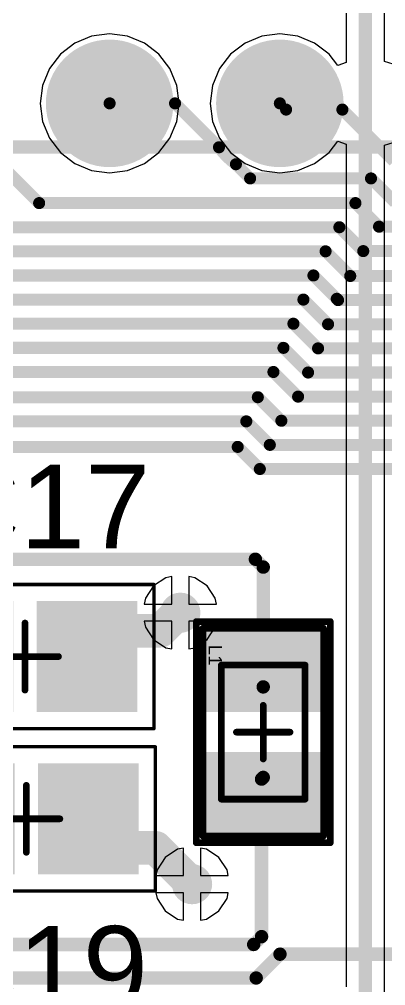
# Model space of a CAD drawing. Header units: inches. Extents: x 0 to 7.57, y 0 to 3.51.
# Drawn here: x 1.887 to 2.102, y 1.87 to 2.437 of the extents above; entities that cross this region are included whole.
import ezdxf

# ---------------------------------------------------------------- set-up
doc = ezdxf.new("R2010")
doc.units = ezdxf.units.IN
doc.header["$MEASUREMENT"] = 0
for name, color, linetype in [('Bottom Courtyard', 56, 'Continuous'), ('Bottom Solder', 6, 'Continuous'), ('L1', 1, 'Continuous'), ('L2', 5, 'Continuous'), ('Multi-Layer', 9, 'Continuous'), ('Pad Holes', 156, 'Continuous'), ('Top Courtyard', 56, 'Continuous'), ('Top Overlay', 2, 'Continuous'), ('Top Paste', 8, 'Continuous'), ('Top Solder', 216, 'Continuous'), ('Via Holes', 16, 'Continuous')]:
    doc.layers.add(name, color=color, linetype=linetype)
doc.styles.add('Arial', font='', dxfattribs={"height": 0.2})
doc.styles.get('Arial').set_extended_font_data('Arial')

# ---------------------------------------------------------------- blocks, each defined once
blk = doc.blocks.new('CAP_SM0805_YAGEOCC2_N_3')
at = {"layer": 'L1'}
for points in [[(-0.06208665, -0.0285433), (-0.06208665, 0.0285433), (-0.01090555, 0.0285433), (-0.01090555, -0.0285433)], [(0.01090545, -0.0285433), (0.01090545, 0.0285433), (0.06208655, 0.0285433), (0.06208655, -0.0285433)]]:
    blk.add_hatch(color=1, dxfattribs=at).paths.add_polyline_path(points)
at = {"layer": 'Top Paste'}
for points in [[(-0.06208665, -0.0285433), (-0.06208665, 0.0285433), (-0.01090555, 0.0285433), (-0.01090555, -0.0285433)], [(0.01090545, -0.0285433), (0.01090545, 0.0285433), (0.06208655, 0.0285433), (0.06208655, -0.0285433)]]:
    blk.add_hatch(color=8, dxfattribs=at).paths.add_polyline_path(points)
at = {"layer": 'Top Solder'}
for points in [[(-0.06608665, -0.0325433), (-0.06608665, 0.0325433), (-0.00690555, 0.0325433), (-0.00690555, -0.0325433)], [(0.00690545, -0.0325433), (0.00690545, 0.0325433), (0.06608655, 0.0325433), (0.06608655, -0.0325433)]]:
    blk.add_hatch(color=216, dxfattribs=at).paths.add_polyline_path(points)
at = {"layer": 'Top Courtyard'}
for points in [[(-0.0757874, 0.0423228, 0.0019685, 0.0019685, 0), (0.0757874, 0.0423228, 0.0019685, 0.0019685, 0)], [(-0.0757874, -0.0423228, 0.0019685, 0.0019685, 0), (-0.0757874, 0.0423228, 0.0019685, 0.0019685, 0)], [(0.0757874, -0.0423228, 0.0019685, 0.0019685, 0), (0.0757874, 0.0423228, 0.0019685, 0.0019685, 0)], [(0, -0.019685, 0.003937, 0.003937, 0), (0, 0.019685, 0.003937, 0.003937, 0)], [(-0.0196851, 0, 0.003937, 0.003937, 0), (0.019685, 0, 0.003937, 0.003937, 0)], [(-0.0757874, -0.0423228, 0.0019685, 0.0019685, 0), (0.0757874, -0.0423228, 0.0019685, 0.0019685, 0)]]:
    blk.add_lwpolyline(points, format="xyseb", dxfattribs=at)
for points in [[(-0.0762795, 0.0423228, 0.0009842, 0.0009842, 1), (-0.0752953, 0.0423228, 0.0009842, 0.0009842, 1)], [(-0.0762795, 0.0423228, 0.0009842, 0.0009842, 1), (-0.0752953, 0.0423228, 0.0009842, 0.0009842, 1)], [(0.0752953, 0.0423228, 0.0009842, 0.0009842, 1), (0.0762795, 0.0423228, 0.0009842, 0.0009842, 1)], [(0.0752953, 0.0423228, 0.0009842, 0.0009842, 1), (0.0762795, 0.0423228, 0.0009842, 0.0009842, 1)], [(-0.0009842, 0.019685, 0.0019685, 0.0019685, 1), (0.0009842, 0.019685, 0.0019685, 0.0019685, 1)], [(-0.0206693, 0, 0.0019685, 0.0019685, 1), (-0.0187009, 0, 0.0019685, 0.0019685, 1)], [(0.0187008, 0, 0.0019685, 0.0019685, 1), (0.0206692, 0, 0.0019685, 0.0019685, 1)], [(-0.0009842, -0.019685, 0.0019685, 0.0019685, 1), (0.0009842, -0.019685, 0.0019685, 0.0019685, 1)], [(-0.0762795, -0.0423228, 0.0009842, 0.0009842, 1), (-0.0752953, -0.0423228, 0.0009842, 0.0009842, 1)], [(-0.0762795, -0.0423228, 0.0009842, 0.0009842, 1), (-0.0752953, -0.0423228, 0.0009842, 0.0009842, 1)], [(0.0752953, -0.0423228, 0.0009842, 0.0009842, 1), (0.0762795, -0.0423228, 0.0009842, 0.0009842, 1)], [(0.0752953, -0.0423228, 0.0009842, 0.0009842, 1), (0.0762795, -0.0423228, 0.0009842, 0.0009842, 1)]]:
    blk.add_lwpolyline(points, format="xyseb", close=True, dxfattribs=at)
at = {"layer": 'Top Overlay'}
for points in [[(-0.0757874, -0.0423228, 0.0019685, 0.0019685, 0), (-0.0757874, 0.0423228, 0.0019685, 0.0019685, 0)], [(-0.0757874, 0.0423228, 0.0019685, 0.0019685, 0), (0.0757874, 0.0423228, 0.0019685, 0.0019685, 0)], [(0.0757874, -0.0423228, 0.0019685, 0.0019685, 0), (0.0757874, 0.0423228, 0.0019685, 0.0019685, 0)], [(-0.0757874, -0.0423228, 0.0019685, 0.0019685, 0), (0.0757874, -0.0423228, 0.0019685, 0.0019685, 0)]]:
    blk.add_lwpolyline(points, format="xyseb", dxfattribs=at)
for points in [[(-0.0762795, 0.0423228, 0.0009842, 0.0009842, 1), (-0.0752953, 0.0423228, 0.0009842, 0.0009842, 1)], [(-0.0762795, 0.0423228, 0.0009842, 0.0009842, 1), (-0.0752953, 0.0423228, 0.0009842, 0.0009842, 1)], [(0.0752953, 0.0423228, 0.0009842, 0.0009842, 1), (0.0762795, 0.0423228, 0.0009842, 0.0009842, 1)], [(0.0752953, 0.0423228, 0.0009842, 0.0009842, 1), (0.0762795, 0.0423228, 0.0009842, 0.0009842, 1)], [(-0.0762795, -0.0423228, 0.0009842, 0.0009842, 1), (-0.0752953, -0.0423228, 0.0009842, 0.0009842, 1)], [(-0.0762795, -0.0423228, 0.0009842, 0.0009842, 1), (-0.0752953, -0.0423228, 0.0009842, 0.0009842, 1)], [(0.0752953, -0.0423228, 0.0009842, 0.0009842, 1), (0.0762795, -0.0423228, 0.0009842, 0.0009842, 1)], [(0.0752953, -0.0423228, 0.0009842, 0.0009842, 1), (0.0762795, -0.0423228, 0.0009842, 0.0009842, 1)]]:
    blk.add_lwpolyline(points, format="xyseb", close=True, dxfattribs=at)
at = {"layer": 'Top Courtyard', "style": 'Arial'}
blk.add_text('C19', height=0.007874, dxfattribs=at).set_placement((-0.0545276, 0.0242126))
blk = doc.blocks.new('FMC_160LCD_V2_B_46')
at = {"layer": 'Bottom Solder'}
h = blk.add_hatch(color=6, dxfattribs=at)
edge = h.paths.add_edge_path()
edge.add_arc((-0.1499999, -0.734252), 0.0374645, 0, 360)
h = blk.add_hatch(color=6, dxfattribs=at)
edge = h.paths.add_edge_path()
edge.add_arc((-0.0499999, -0.734252), 0.0374645, 0, 360)
at = {"layer": 'L1'}
h = blk.add_hatch(color=1, dxfattribs=at)
edge = h.paths.add_edge_path()
edge.add_arc((-0.1499999, -0.734252), 0.0334645, 0, 360)
h = blk.add_hatch(color=1, dxfattribs=at)
edge = h.paths.add_edge_path()
edge.add_arc((-0.0499999, -0.734252), 0.0334645, 0, 360)
at = {"layer": 'L2'}
h = blk.add_hatch(color=5, dxfattribs=at)
edge = h.paths.add_edge_path()
edge.add_arc((-0.1499999, -0.734252), 0.0334645, 0, 360)
h = blk.add_hatch(color=5, dxfattribs=at)
edge = h.paths.add_edge_path()
edge.add_arc((-0.0499999, -0.734252), 0.0334645, 0, 360)
at = {"layer": 'Multi-Layer'}
h = blk.add_hatch(color=9, dxfattribs=at)
edge = h.paths.add_edge_path()
edge.add_arc((-0.1499999, -0.734252), 0.0334645, 0, 360)
h = blk.add_hatch(color=9, dxfattribs=at)
edge = h.paths.add_edge_path()
edge.add_arc((-0.0499999, -0.734252), 0.0334645, 0, 360)
at = {"layer": 'Pad Holes'}
h = blk.add_hatch(color=7, dxfattribs=at)
edge = h.paths.add_edge_path()
edge.add_arc((-0.1499999, -0.734252), 0.0216535, 0, 360)
h = blk.add_hatch(color=7, dxfattribs=at)
edge = h.paths.add_edge_path()
edge.add_arc((-0.0499999, -0.734252), 0.0216535, 0, 360)
at = {"layer": 'Top Solder'}
h = blk.add_hatch(color=216, dxfattribs=at)
edge = h.paths.add_edge_path()
edge.add_arc((-0.1499999, -0.734252), 0.0374645, 0, 360)
h = blk.add_hatch(color=216, dxfattribs=at)
edge = h.paths.add_edge_path()
edge.add_arc((-0.0499999, -0.734252), 0.0374645, 0, 360)
blk = doc.blocks.new('LQM21PN2R2MGHL_47')
at = {"layer": 'L1'}
for points in [[(-0.05511815, 0.02952755), (-0.01574805, 0.02952755), (-0.01574805, -0.02952755), (-0.05511815, -0.02952755)], [(0.01574805, 0.02952755), (0.05511815, 0.02952755), (0.05511815, -0.02952755), (0.01574805, -0.02952755)]]:
    blk.add_hatch(color=1, dxfattribs=at).paths.add_polyline_path(points)
at = {"layer": 'Top Paste'}
for points in [[(-0.05511815, 0.02952755), (-0.01574805, 0.02952755), (-0.01574805, -0.02952755), (-0.05511815, -0.02952755)], [(0.01574805, 0.02952755), (0.05511815, 0.02952755), (0.05511815, -0.02952755), (0.01574805, -0.02952755)]]:
    blk.add_hatch(color=8, dxfattribs=at).paths.add_polyline_path(points)
at = {"layer": 'Top Solder'}
for points in [[(-0.05911815, 0.03352755), (-0.01174805, 0.03352755), (-0.01174805, -0.03352755), (-0.05911815, -0.03352755)], [(0.01174805, 0.03352755), (0.05911815, 0.03352755), (0.05911815, -0.03352755), (0.01174805, -0.03352755)]]:
    blk.add_hatch(color=216, dxfattribs=at).paths.add_polyline_path(points)
at = {"layer": 'Top Courtyard'}
for points in [[(-0.0610236, -0.0354331, 0.003937, 0.003937, 0), (-0.0610236, 0.0354331, 0.003937, 0.003937, 0)], [(0.0610236, 0.0354331, 0.003937, 0.003937, 0), (-0.0610236, 0.0354331, 0.003937, 0.003937, 0)], [(0.0610236, -0.0354331, 0.003937, 0.003937, 0), (0.0610236, 0.0354331, 0.003937, 0.003937, 0)], [(0.0393701, 0.0246063, 0.003937, 0.003937, 0), (-0.0393701, 0.0246063, 0.003937, 0.003937, 0)], [(-0.0393701, -0.0246063, 0.003937, 0.003937, 0), (-0.0393701, 0.0246063, 0.003937, 0.003937, 0)], [(0.0393701, -0.0246063, 0.003937, 0.003937, 0), (0.0393701, 0.0246063, 0.003937, 0.003937, 0)], [(0, 0, 0.003937, 0.003937, 0), (0, 0.015748, 0.003937, 0.003937, 0)], [(0, 0, 0.003937, 0.003937, 0), (-0.015748, 0, 0.003937, 0.003937, 0)], [(0, -0.015748, 0.003937, 0.003937, 0), (0, 0, 0.003937, 0.003937, 0)], [(0.015748, 0, 0.003937, 0.003937, 0), (0, 0, 0.003937, 0.003937, 0)], [(0.0393701, -0.0246063, 0.003937, 0.003937, 0), (-0.0393701, -0.0246063, 0.003937, 0.003937, 0)], [(0.0610236, -0.0354331, 0.003937, 0.003937, 0), (-0.0610236, -0.0354331, 0.003937, 0.003937, 0)]]:
    blk.add_lwpolyline(points, format="xyseb", dxfattribs=at)
for points in [[(-0.0620078, 0.0354331, 0.0019685, 0.0019685, 1), (-0.0600394, 0.0354331, 0.0019685, 0.0019685, 1)], [(-0.0620078, 0.0354331, 0.0019685, 0.0019685, 1), (-0.0600394, 0.0354331, 0.0019685, 0.0019685, 1)], [(0.0600394, 0.0354331, 0.0019685, 0.0019685, 1), (0.0620078, 0.0354331, 0.0019685, 0.0019685, 1)], [(0.0600394, 0.0354331, 0.0019685, 0.0019685, 1), (0.0620078, 0.0354331, 0.0019685, 0.0019685, 1)], [(-0.0403543, 0.0246063, 0.0019685, 0.0019685, 1), (-0.0383859, 0.0246063, 0.0019685, 0.0019685, 1)], [(-0.0403543, 0.0246063, 0.0019685, 0.0019685, 1), (-0.0383859, 0.0246063, 0.0019685, 0.0019685, 1)], [(0.0383859, 0.0246063, 0.0019685, 0.0019685, 1), (0.0403543, 0.0246063, 0.0019685, 0.0019685, 1)], [(0.0383859, 0.0246063, 0.0019685, 0.0019685, 1), (0.0403543, 0.0246063, 0.0019685, 0.0019685, 1)], [(-0.0009842, 0.015748, 0.0019685, 0.0019685, 1), (0.0009842, 0.015748, 0.0019685, 0.0019685, 1)], [(-0.0167322, 0, 0.0019685, 0.0019685, 1), (-0.0147638, 0, 0.0019685, 0.0019685, 1)], [(-0.0009842, 0, 0.0019685, 0.0019685, 1), (0.0009842, 0, 0.0019685, 0.0019685, 1)], [(-0.0009842, 0, 0.0019685, 0.0019685, 1), (0.0009842, 0, 0.0019685, 0.0019685, 1)], [(-0.0009842, 0, 0.0019685, 0.0019685, 1), (0.0009842, 0, 0.0019685, 0.0019685, 1)], [(-0.0009842, 0, 0.0019685, 0.0019685, 1), (0.0009842, 0, 0.0019685, 0.0019685, 1)], [(0.0147638, 0, 0.0019685, 0.0019685, 1), (0.0167322, 0, 0.0019685, 0.0019685, 1)], [(-0.0009842, -0.015748, 0.0019685, 0.0019685, 1), (0.0009842, -0.015748, 0.0019685, 0.0019685, 1)], [(-0.0403543, -0.0246063, 0.0019685, 0.0019685, 1), (-0.0383859, -0.0246063, 0.0019685, 0.0019685, 1)], [(-0.0403543, -0.0246063, 0.0019685, 0.0019685, 1), (-0.0383859, -0.0246063, 0.0019685, 0.0019685, 1)], [(0.0383859, -0.0246063, 0.0019685, 0.0019685, 1), (0.0403543, -0.0246063, 0.0019685, 0.0019685, 1)], [(0.0383859, -0.0246063, 0.0019685, 0.0019685, 1), (0.0403543, -0.0246063, 0.0019685, 0.0019685, 1)], [(-0.0620078, -0.0354331, 0.0019685, 0.0019685, 1), (-0.0600394, -0.0354331, 0.0019685, 0.0019685, 1)], [(-0.0620078, -0.0354331, 0.0019685, 0.0019685, 1), (-0.0600394, -0.0354331, 0.0019685, 0.0019685, 1)], [(0.0600394, -0.0354331, 0.0019685, 0.0019685, 1), (0.0620078, -0.0354331, 0.0019685, 0.0019685, 1)], [(0.0600394, -0.0354331, 0.0019685, 0.0019685, 1), (0.0620078, -0.0354331, 0.0019685, 0.0019685, 1)]]:
    blk.add_lwpolyline(points, format="xyseb", close=True, dxfattribs=at)
at = {"layer": 'Top Overlay'}
for points in [[(-0.0649606, -0.0393701, 0.003937, 0.003937, 0), (-0.0649606, 0.0393701, 0.003937, 0.003937, 0)], [(0.0649606, 0.0393701, 0.003937, 0.003937, 0), (-0.0649606, 0.0393701, 0.003937, 0.003937, 0)], [(0.0649606, -0.0393701, 0.003937, 0.003937, 0), (0.0649606, 0.0393701, 0.003937, 0.003937, 0)], [(0.0649606, -0.0393701, 0.003937, 0.003937, 0), (-0.0649606, -0.0393701, 0.003937, 0.003937, 0)]]:
    blk.add_lwpolyline(points, format="xyseb", dxfattribs=at)
for points in [[(-0.0659448, 0.0393701, 0.0019685, 0.0019685, 1), (-0.0639764, 0.0393701, 0.0019685, 0.0019685, 1)], [(-0.0659448, 0.0393701, 0.0019685, 0.0019685, 1), (-0.0639764, 0.0393701, 0.0019685, 0.0019685, 1)], [(0.0639764, 0.0393701, 0.0019685, 0.0019685, 1), (0.0659448, 0.0393701, 0.0019685, 0.0019685, 1)], [(0.0639764, 0.0393701, 0.0019685, 0.0019685, 1), (0.0659448, 0.0393701, 0.0019685, 0.0019685, 1)], [(-0.0659448, -0.0393701, 0.0019685, 0.0019685, 1), (-0.0639764, -0.0393701, 0.0019685, 0.0019685, 1)], [(-0.0659448, -0.0393701, 0.0019685, 0.0019685, 1), (-0.0639764, -0.0393701, 0.0019685, 0.0019685, 1)], [(0.0639764, -0.0393701, 0.0019685, 0.0019685, 1), (0.0659448, -0.0393701, 0.0019685, 0.0019685, 1)], [(0.0639764, -0.0393701, 0.0019685, 0.0019685, 1), (0.0659448, -0.0393701, 0.0019685, 0.0019685, 1)]]:
    blk.add_lwpolyline(points, format="xyseb", close=True, dxfattribs=at)
at = {"layer": 'Top Courtyard', "style": 'Arial'}
blk.add_text('L1', height=0.007874, dxfattribs=at).set_placement((-0.0513708, -0.0320876))
blk = doc.blocks.new('BACKLIGHT_B_52')
at = {"layer": 'Bottom Courtyard'}
blk.add_lwpolyline([(1.4173228, -0.7086614, 0.007874, 0.007874, 0), (-1.4173228, -0.7086614, 0.007874, 0.007874, 0)], format="xyseb", dxfattribs=at)
blk = doc.blocks.new('CAP_SM0805_YAGEOCC2_N_58')
at = {"layer": 'L1'}
for points in [[(-0.06208665, -0.02854330000000001), (-0.06208665, 0.02854329999999999), (-0.01090555000000001, 0.02854330000000001), (-0.01090554999999999, -0.02854329999999999)], [(0.01090545000000001, -0.02854330000000001), (0.01090544999999999, 0.02854329999999999), (0.06208655, 0.02854330000000001), (0.06208655, -0.02854329999999999)]]:
    blk.add_hatch(color=1, dxfattribs=at).paths.add_polyline_path(points)
at = {"layer": 'Top Paste'}
for points in [[(-0.06208665, -0.02854330000000001), (-0.06208665, 0.02854329999999999), (-0.01090555000000001, 0.02854330000000001), (-0.01090554999999999, -0.02854329999999999)], [(0.01090545000000001, -0.02854330000000001), (0.01090544999999999, 0.02854329999999999), (0.06208655, 0.02854330000000001), (0.06208655, -0.02854329999999999)]]:
    blk.add_hatch(color=8, dxfattribs=at).paths.add_polyline_path(points)
at = {"layer": 'Top Solder'}
for points in [[(-0.06608665, -0.0325433), (-0.06608665, 0.0325433), (-0.006905550000000006, 0.0325433), (-0.006905549999999994, -0.0325433)], [(0.006905450000000006, -0.0325433), (0.006905449999999994, 0.0325433), (0.06608655, 0.0325433), (0.06608655, -0.0325433)]]:
    blk.add_hatch(color=216, dxfattribs=at).paths.add_polyline_path(points)
at = {"layer": 'Top Courtyard'}
for points in [[(-0.0757874, 0.0423228, 0.0019685, 0.0019685, 0), (0.0757874, 0.0423228, 0.0019685, 0.0019685, 0)], [(-0.0757874, -0.0423228, 0.0019685, 0.0019685, 0), (-0.0757874, 0.0423228, 0.0019685, 0.0019685, 0)], [(0.0757874, -0.0423228, 0.0019685, 0.0019685, 0), (0.0757874, 0.0423228, 0.0019685, 0.0019685, 0)], [(0, -0.019685, 0.003937, 0.003937, 0), (0, 0.019685, 0.003937, 0.003937, 0)], [(-0.0196851, 0, 0.003937, 0.003937, 0), (0.019685, 0, 0.003937, 0.003937, 0)], [(-0.0757874, -0.0423228, 0.0019685, 0.0019685, 0), (0.0757874, -0.0423228, 0.0019685, 0.0019685, 0)]]:
    blk.add_lwpolyline(points, format="xyseb", dxfattribs=at)
for points in [[(-0.0762795, 0.0423228, 0.0009842, 0.0009842, 1), (-0.0752953, 0.0423228, 0.0009842, 0.0009842, 1)], [(-0.0762795, 0.0423228, 0.0009842, 0.0009842, 1), (-0.0752953, 0.0423228, 0.0009842, 0.0009842, 1)], [(0.0752953, 0.0423228, 0.0009842, 0.0009842, 1), (0.0762795, 0.0423228, 0.0009842, 0.0009842, 1)], [(0.0752953, 0.0423228, 0.0009842, 0.0009842, 1), (0.0762795, 0.0423228, 0.0009842, 0.0009842, 1)], [(-0.0009842, 0.019685, 0.0019685, 0.0019685, 1), (0.0009842, 0.019685, 0.0019685, 0.0019685, 1)], [(-0.0206693, 0, 0.0019685, 0.0019685, 1), (-0.0187009, 0, 0.0019685, 0.0019685, 1)], [(0.0187008, 0, 0.0019685, 0.0019685, 1), (0.0206692, 0, 0.0019685, 0.0019685, 1)], [(-0.0009842, -0.019685, 0.0019685, 0.0019685, 1), (0.0009842, -0.019685, 0.0019685, 0.0019685, 1)], [(-0.0762795, -0.0423228, 0.0009842, 0.0009842, 1), (-0.0752953, -0.0423228, 0.0009842, 0.0009842, 1)], [(-0.0762795, -0.0423228, 0.0009842, 0.0009842, 1), (-0.0752953, -0.0423228, 0.0009842, 0.0009842, 1)], [(0.0752953, -0.0423228, 0.0009842, 0.0009842, 1), (0.0762795, -0.0423228, 0.0009842, 0.0009842, 1)], [(0.0752953, -0.0423228, 0.0009842, 0.0009842, 1), (0.0762795, -0.0423228, 0.0009842, 0.0009842, 1)]]:
    blk.add_lwpolyline(points, format="xyseb", close=True, dxfattribs=at)
at = {"layer": 'Top Overlay'}
for points in [[(-0.0757874, -0.0423228, 0.0019685, 0.0019685, 0), (-0.0757874, 0.0423228, 0.0019685, 0.0019685, 0)], [(-0.0757874, 0.0423228, 0.0019685, 0.0019685, 0), (0.0757874, 0.0423228, 0.0019685, 0.0019685, 0)], [(0.0757874, -0.0423228, 0.0019685, 0.0019685, 0), (0.0757874, 0.0423228, 0.0019685, 0.0019685, 0)], [(-0.0757874, -0.0423228, 0.0019685, 0.0019685, 0), (0.0757874, -0.0423228, 0.0019685, 0.0019685, 0)]]:
    blk.add_lwpolyline(points, format="xyseb", dxfattribs=at)
for points in [[(-0.0762795, 0.0423228, 0.0009842, 0.0009842, 1), (-0.0752953, 0.0423228, 0.0009842, 0.0009842, 1)], [(-0.0762795, 0.0423228, 0.0009842, 0.0009842, 1), (-0.0752953, 0.0423228, 0.0009842, 0.0009842, 1)], [(0.0752953, 0.0423228, 0.0009842, 0.0009842, 1), (0.0762795, 0.0423228, 0.0009842, 0.0009842, 1)], [(0.0752953, 0.0423228, 0.0009842, 0.0009842, 1), (0.0762795, 0.0423228, 0.0009842, 0.0009842, 1)], [(-0.0762795, -0.0423228, 0.0009842, 0.0009842, 1), (-0.0752953, -0.0423228, 0.0009842, 0.0009842, 1)], [(-0.0762795, -0.0423228, 0.0009842, 0.0009842, 1), (-0.0752953, -0.0423228, 0.0009842, 0.0009842, 1)], [(0.0752953, -0.0423228, 0.0009842, 0.0009842, 1), (0.0762795, -0.0423228, 0.0009842, 0.0009842, 1)], [(0.0752953, -0.0423228, 0.0009842, 0.0009842, 1), (0.0762795, -0.0423228, 0.0009842, 0.0009842, 1)]]:
    blk.add_lwpolyline(points, format="xyseb", close=True, dxfattribs=at)
at = {"layer": 'Top Courtyard', "style": 'Arial'}
blk.add_text('C17', height=0.007874, dxfattribs=at).set_placement((-0.0545276, 0.0242126))

msp = doc.modelspace()

# ---------------------------------------------------------------- hatches: boundary and pattern name
at = {"layer": 'Bottom Solder'}
h = msp.add_hatch(color=6, dxfattribs=at)
edge = h.paths.add_edge_path()
edge.add_arc((1.9812992, 2.0885827), 0.0099055, 0, 360)
h = msp.add_hatch(color=6, dxfattribs=at)
edge = h.paths.add_edge_path()
edge.add_arc((1.988189, 1.9291339), 0.0099055, 0, 360)
at = {"layer": 'L1'}
h = msp.add_hatch(color=1, dxfattribs=at)
edge = h.paths.add_edge_path()
edge.add_arc((1.9812992, 2.0885827), 0.011811, 0, 360)
h = msp.add_hatch(color=1, dxfattribs=at)
edge = h.paths.add_edge_path()
edge.add_arc((1.988189, 1.9291339), 0.011811, 0, 360)
at = {"layer": 'L2'}
h = msp.add_hatch(color=5, dxfattribs=at)
edge = h.paths.add_edge_path()
edge.add_arc((1.9812992, 2.0885827), 0.011811, 0, 360)
h = msp.add_hatch(color=5, dxfattribs=at)
edge = h.paths.add_edge_path()
edge.add_arc((1.988189, 1.9291339), 0.011811, 0, 360)
at = {"layer": 'Top Solder'}
h = msp.add_hatch(color=216, dxfattribs=at)
edge = h.paths.add_edge_path()
edge.add_arc((1.9812992, 2.0885827), 0.0099055, 0, 360)
h = msp.add_hatch(color=216, dxfattribs=at)
edge = h.paths.add_edge_path()
edge.add_arc((1.988189, 1.9291339), 0.0099055, 0, 360)
at = {"layer": 'Via Holes'}
h = msp.add_hatch(color=7, dxfattribs=at)
edge = h.paths.add_edge_path()
edge.add_arc((1.9812992, 2.0885827), 0.0059055, 0, 360)
h = msp.add_hatch(color=7, dxfattribs=at)
edge = h.paths.add_edge_path()
edge.add_arc((1.988189, 1.9291339), 0.0059055, 0, 360)

# ---------------------------------------------------------------- linework, layer by layer
at = {"layer": 'L1'}
for points in [[(1.8397638, 2.3877953, 0.0070866, 0.0070866, 0), (1.8983467, 2.3292124, 0.0070866, 0.0070866, 0)], [(1.9397637, 2.3877953, 0.0070866, 0.0070866, 0), (1.9782043, 2.3877953, 0.0070866, 0.0070866, 0)], [(1.9782043, 2.3877953, 0.0070866, 0.0070866, 0), (2.0040068, 2.3619928, 0.0070866, 0.0070866, 0)], [(2.0397637, 2.3877953, 0.0070866, 0.0070866, 0), (2.0434188, 2.3841402, 0.0070866, 0.0070866, 0)], [(2.0434188, 2.3841402, 0.0070866, 0.0070866, 0), (2.0764898, 2.3841402, 0.0070866, 0.0070866, 0)], [(2.0764898, 2.3841402, 0.0070866, 0.0070866, 0), (2.1068149, 2.3538149, 0.0070866, 0.0070866, 0)], [(2.0139612, 2.3520384, 0.0070866, 0.0070866, -0.08033027707220687), (2.0040068, 2.3619928, 0.0070866, 0.0070866, 0)], [(2.0139612, 2.3520384, 0.0070866, 0.0070866, 0), (2.0139617, 2.3520379, 0.0070866, 0.0070866, 0)], [(2.0139617, 2.3520379, 0.0070866, 0.0070866, 0), (2.022299, 2.3437008, 0.0070866, 0.0070866, 0)], [(2.022299, 2.3437008, 0.0070866, 0.0070866, 0), (2.0933071, 2.3437008, 0.0070866, 0.0070866, 0)], [(2.0933071, 2.3437008, 0.0070866, 0.0070866, 0), (2.1074803, 2.3295276, 0.0070866, 0.0070866, 0)], [(1.8983467, 2.3292124, 0.0070866, 0.0070866, 0), (2.0841734, 2.3292124, 0.0070866, 0.0070866, 0)], [(2.0841734, 2.3292124, 0.0070866, 0.0070866, 0), (2.0980314, 2.3153544, 0.0070866, 0.0070866, 0)], [(1.848312, 2.3150392, 0.0070866, 0.0070866, 0), (2.074725, 2.3150392, 0.0070866, 0.0070866, 0)], [(2.074725, 2.3150392, 0.0070866, 0.0070866, 0), (2.0887642, 2.301, 0.0070866, 0.0070866, 0)], [(2.0980314, 2.3153544, 0.0070866, 0.0070866, 0), (2.1897136, 2.3153544, 0.0070866, 0.0070866, 0)], [(1.8424413, 2.300866, 0.0070866, 0.0070866, 0), (2.0666272, 2.300866, 0.0070866, 0.0070866, 0)], [(2.0666272, 2.300866, 0.0070866, 0.0070866, 0), (2.0811076, 2.2863856, 0.0070866, 0.0070866, 0)], [(2.0887642, 2.301, 0.0070866, 0.0070866, 0), (2.1833513, 2.301, 0.0070866, 0.0070866, 0)], [(1.8365706, 2.2866928, 0.0070866, 0.0070866, 0), (2.0594828, 2.2866928, 0.0070866, 0.0070866, 0)], [(2.0594828, 2.2866928, 0.0070866, 0.0070866, 0), (2.0731935, 2.2729821, 0.0070866, 0.0070866, 0)], [(2.0811076, 2.2863856, 0.0070866, 0.0070866, 0), (2.1779218, 2.2863856, 0.0070866, 0.0070866, 0)], [(2.0731935, 2.2729821, 0.0070866, 0.0070866, 0), (2.0731936, 2.2729821, 0.0070866, 0.0070866, 0)], [(2.0731936, 2.2729821, 0.0070866, 0.0070866, 0), (2.0739633, 2.2722124, 0.0070866, 0.0070866, 0)], [(1.8306999, 2.2725196, 0.0070866, 0.0070866, 0), (2.0536121, 2.2725196, 0.0070866, 0.0070866, 0)], [(2.0536121, 2.2725196, 0.0070866, 0.0070866, 0), (2.0680925, 2.2580392, 0.0070866, 0.0070866, 0)], [(2.0739633, 2.2722124, 0.0070866, 0.0070866, 0), (2.1720511, 2.2722124, 0.0070866, 0.0070866, 0)], [(1.8248292, 2.2583464, 0.0070866, 0.0070866, 0), (2.0477414, 2.2583464, 0.0070866, 0.0070866, 0)], [(2.0477414, 2.2583464, 0.0070866, 0.0070866, 0), (2.0622218, 2.243866, 0.0070866, 0.0070866, 0)], [(2.0680925, 2.2580392, 0.0070866, 0.0070866, 0), (2.1661804, 2.2580392, 0.0070866, 0.0070866, 0)], [(1.8189585, 2.2441732, 0.0070866, 0.0070866, 0), (2.0418707, 2.2441732, 0.0070866, 0.0070866, 0)], [(2.0418707, 2.2441732, 0.0070866, 0.0070866, 0), (2.0563511, 2.2296928, 0.0070866, 0.0070866, 0)], [(2.0622218, 2.243866, 0.0070866, 0.0070866, 0), (2.1603097, 2.243866, 0.0070866, 0.0070866, 0)], [(1.8130878, 2.23, 0.0070866, 0.0070866, 0), (2.036, 2.23, 0.0070866, 0.0070866, 0)], [(2.036, 2.23, 0.0070866, 0.0070866, 0), (2.0504804, 2.2155196, 0.0070866, 0.0070866, 0)], [(2.0563511, 2.2296928, 0.0070866, 0.0070866, 0), (2.154439, 2.2296928, 0.0070866, 0.0070866, 0)], [(1.8078707, 2.2151732, 0.0070866, 0.0070866, 0), (2.0268268, 2.2151732, 0.0070866, 0.0070866, 0)], [(2.0268268, 2.2151732, 0.0070866, 0.0070866, 0), (2.0406536, 2.2013464, 0.0070866, 0.0070866, 0)], [(2.0504804, 2.2155196, 0.0070866, 0.0070866, 0), (2.1485683, 2.2155196, 0.0070866, 0.0070866, 0)], [(1.802, 2.201, 0.0070866, 0.0070866, 0), (2.0200441, 2.201, 0.0070866, 0.0070866, 0)], [(2.0200441, 2.201, 0.0070866, 0.0070866, 0), (2.0338709, 2.1871732, 0.0070866, 0.0070866, 0)], [(2.0406536, 2.2013464, 0.0070866, 0.0070866, 0), (2.1426976, 2.2013464, 0.0070866, 0.0070866, 0)], [(1.7940005, 2.186, 0.0070866, 0.0070866, 0), (2.0150001, 2.186, 0.0070866, 0.0070866, 0)], [(2.0150001, 2.186, 0.0070866, 0.0070866, 0), (2.0280001, 2.173, 0.0070866, 0.0070866, 0)], [(2.0338709, 2.1871732, 0.0070866, 0.0070866, 0), (2.1368269, 2.1871732, 0.0070866, 0.0070866, 0)], [(2.0280001, 2.173, 0.0070866, 0.0070866, 0), (2.1250002, 2.173, 0.0070866, 0.0070866, 0)], [(1.858148, 2.12, 0.007874, 0.007874, 0), (2.0253875, 2.12, 0.007874, 0.007874, 0)], [(2.0253875, 2.12, 0.007874, 0.007874, 0), (2.03, 2.1153875, 0.007874, 0.007874, 0)], [(2.03, 2.045, 0.007874, 0.007874, 0), (2.03, 2.1153875, 0.007874, 0.007874, 0)], [(1.9696308, 2.0779797, 0.019685, 0.019685, 0), (1.9802338, 2.0885827, 0.019685, 0.019685, 0)], [(1.9802338, 2.0885827, 0.019685, 0.019685, 0), (1.9812992, 2.0885827, 0.019685, 0.019685, 0)], [(1.9265276, 2.0628425, 0.019685, 0.019685, 0), (1.9416648, 2.0779797, 0.019685, 0.019685, 0)], [(1.9416648, 2.0779797, 0.019685, 0.019685, 0), (1.9696308, 2.0779797, 0.019685, 0.019685, 0)], [(2.029, 1.9908504, 0.007874, 0.007874, 0), (2.03, 1.9918504, 0.007874, 0.007874, 0)], [(2.029, 1.8983132, 0.007874, 0.007874, 0), (2.029, 1.9908504, 0.007874, 0.007874, 0)], [(1.9273228, 1.9662471, 0.019685, 0.019685, 0), (1.9273228, 1.9675197, 0.019685, 0.019685, 0)], [(1.9273228, 1.9662471, 0.019685, 0.019685, 0), (1.9430709, 1.950499, 0.019685, 0.019685, 0)], [(1.9430709, 1.950499, 0.019685, 0.019685, 0), (1.966824, 1.950499, 0.019685, 0.019685, 0)], [(1.966824, 1.950499, 0.019685, 0.019685, 0), (1.988189, 1.929134, 0.019685, 0.019685, 0)], [(1.988189, 1.9291339, 0.019685, 0.019685, 0), (1.988189, 1.929134, 0.019685, 0.019685, 0)], [(2.0243875, 1.8937007, 0.007874, 0.007874, 0), (2.029, 1.8983132, 0.007874, 0.007874, 0)], [(1.7298425, 1.8937007, 0.007874, 0.007874, 0), (2.0243875, 1.8937007, 0.007874, 0.007874, 0)], [(2.0258599, 1.8740157, 0.007874, 0.007874, 0), (2.0398442, 1.888, 0.007874, 0.007874, 0)], [(2.0398442, 1.888, 0.007874, 0.007874, 0), (2.383, 1.888, 0.007874, 0.007874, 0)], [(1.7298425, 1.8740157, 0.007874, 0.007874, 0), (2.0258599, 1.8740157, 0.007874, 0.007874, 0)]]:
    msp.add_lwpolyline(points, format="xyseb", dxfattribs=at)
for points in [[(1.9379921, 2.3877953, 0.0035433, 0.0035433, 1), (1.9415353, 2.3877953, 0.0035433, 0.0035433, 1)], [(1.9764327, 2.3877953, 0.0035433, 0.0035433, 1), (1.9799759, 2.3877953, 0.0035433, 0.0035433, 1)], [(1.9764327, 2.3877953, 0.0035433, 0.0035433, 1), (1.9799759, 2.3877953, 0.0035433, 0.0035433, 1)], [(2.0379921, 2.3877953, 0.0035433, 0.0035433, 1), (2.0415353, 2.3877953, 0.0035433, 0.0035433, 1)], [(2.0416472, 2.3841402, 0.0035433, 0.0035433, 1), (2.0451904, 2.3841402, 0.0035433, 0.0035433, 1)], [(2.0416472, 2.3841402, 0.0035433, 0.0035433, 1), (2.0451904, 2.3841402, 0.0035433, 0.0035433, 1)], [(2.0747182, 2.3841402, 0.0035433, 0.0035433, 1), (2.0782614, 2.3841402, 0.0035433, 0.0035433, 1)], [(2.0747182, 2.3841402, 0.0035433, 0.0035433, 1), (2.0782614, 2.3841402, 0.0035433, 0.0035433, 1)], [(2.0022352, 2.3619928, 0.0035433, 0.0035433, 1), (2.0057784, 2.3619928, 0.0035433, 0.0035433, 1)], [(2.0022352, 2.3619928, 0.0035433, 0.0035433, 1), (2.0057784, 2.3619928, 0.0035433, 0.0035433, 1)], [(2.0121896, 2.3520384, 0.0035433, 0.0035433, 1), (2.0157328, 2.3520384, 0.0035433, 0.0035433, 1)], [(2.0121896, 2.3520384, 0.0035433, 0.0035433, 1), (2.0157328, 2.3520384, 0.0035433, 0.0035433, 1)], [(2.0121901, 2.3520379, 0.0035433, 0.0035433, 1), (2.0157333, 2.3520379, 0.0035433, 0.0035433, 1)], [(2.0121901, 2.3520379, 0.0035433, 0.0035433, 1), (2.0157333, 2.3520379, 0.0035433, 0.0035433, 1)], [(2.0205274, 2.3437008, 0.0035433, 0.0035433, 1), (2.0240706, 2.3437008, 0.0035433, 0.0035433, 1)], [(2.0205274, 2.3437008, 0.0035433, 0.0035433, 1), (2.0240706, 2.3437008, 0.0035433, 0.0035433, 1)], [(2.0915355, 2.3437008, 0.0035433, 0.0035433, 1), (2.0950787, 2.3437008, 0.0035433, 0.0035433, 1)], [(2.0915355, 2.3437008, 0.0035433, 0.0035433, 1), (2.0950787, 2.3437008, 0.0035433, 0.0035433, 1)], [(1.8965751, 2.3292124, 0.0035433, 0.0035433, 1), (1.9001183, 2.3292124, 0.0035433, 0.0035433, 1)], [(1.8965751, 2.3292124, 0.0035433, 0.0035433, 1), (1.9001183, 2.3292124, 0.0035433, 0.0035433, 1)], [(2.0824018, 2.3292124, 0.0035433, 0.0035433, 1), (2.085945, 2.3292124, 0.0035433, 0.0035433, 1)], [(2.0824018, 2.3292124, 0.0035433, 0.0035433, 1), (2.085945, 2.3292124, 0.0035433, 0.0035433, 1)], [(2.0729534, 2.3150392, 0.0035433, 0.0035433, 1), (2.0764966, 2.3150392, 0.0035433, 0.0035433, 1)], [(2.0729534, 2.3150392, 0.0035433, 0.0035433, 1), (2.0764966, 2.3150392, 0.0035433, 0.0035433, 1)], [(2.0962598, 2.3153544, 0.0035433, 0.0035433, 1), (2.099803, 2.3153544, 0.0035433, 0.0035433, 1)], [(2.0962598, 2.3153544, 0.0035433, 0.0035433, 1), (2.099803, 2.3153544, 0.0035433, 0.0035433, 1)], [(2.0648556, 2.300866, 0.0035433, 0.0035433, 1), (2.0683988, 2.300866, 0.0035433, 0.0035433, 1)], [(2.0648556, 2.300866, 0.0035433, 0.0035433, 1), (2.0683988, 2.300866, 0.0035433, 0.0035433, 1)], [(2.0869926, 2.301, 0.0035433, 0.0035433, 1), (2.0905358, 2.301, 0.0035433, 0.0035433, 1)], [(2.0869926, 2.301, 0.0035433, 0.0035433, 1), (2.0905358, 2.301, 0.0035433, 0.0035433, 1)], [(2.0577112, 2.2866928, 0.0035433, 0.0035433, 1), (2.0612544, 2.2866928, 0.0035433, 0.0035433, 1)], [(2.0577112, 2.2866928, 0.0035433, 0.0035433, 1), (2.0612544, 2.2866928, 0.0035433, 0.0035433, 1)], [(2.079336, 2.2863856, 0.0035433, 0.0035433, 1), (2.0828792, 2.2863856, 0.0035433, 0.0035433, 1)], [(2.079336, 2.2863856, 0.0035433, 0.0035433, 1), (2.0828792, 2.2863856, 0.0035433, 0.0035433, 1)], [(2.0714219, 2.2729821, 0.0035433, 0.0035433, 1), (2.0749651, 2.2729821, 0.0035433, 0.0035433, 1)], [(2.0714219, 2.2729821, 0.0035433, 0.0035433, 1), (2.0749651, 2.2729821, 0.0035433, 0.0035433, 1)], [(2.071422, 2.2729821, 0.0035433, 0.0035433, 1), (2.0749652, 2.2729821, 0.0035433, 0.0035433, 1)], [(2.071422, 2.2729821, 0.0035433, 0.0035433, 1), (2.0749652, 2.2729821, 0.0035433, 0.0035433, 1)], [(2.0518405, 2.2725196, 0.0035433, 0.0035433, 1), (2.0553837, 2.2725196, 0.0035433, 0.0035433, 1)], [(2.0518405, 2.2725196, 0.0035433, 0.0035433, 1), (2.0553837, 2.2725196, 0.0035433, 0.0035433, 1)], [(2.0721917, 2.2722124, 0.0035433, 0.0035433, 1), (2.0757349, 2.2722124, 0.0035433, 0.0035433, 1)], [(2.0721917, 2.2722124, 0.0035433, 0.0035433, 1), (2.0757349, 2.2722124, 0.0035433, 0.0035433, 1)], [(2.0459698, 2.2583464, 0.0035433, 0.0035433, 1), (2.049513, 2.2583464, 0.0035433, 0.0035433, 1)], [(2.0459698, 2.2583464, 0.0035433, 0.0035433, 1), (2.049513, 2.2583464, 0.0035433, 0.0035433, 1)], [(2.0663209, 2.2580392, 0.0035433, 0.0035433, 1), (2.0698641, 2.2580392, 0.0035433, 0.0035433, 1)], [(2.0663209, 2.2580392, 0.0035433, 0.0035433, 1), (2.0698641, 2.2580392, 0.0035433, 0.0035433, 1)], [(2.0400991, 2.2441732, 0.0035433, 0.0035433, 1), (2.0436423, 2.2441732, 0.0035433, 0.0035433, 1)], [(2.0400991, 2.2441732, 0.0035433, 0.0035433, 1), (2.0436423, 2.2441732, 0.0035433, 0.0035433, 1)], [(2.0604502, 2.243866, 0.0035433, 0.0035433, 1), (2.0639934, 2.243866, 0.0035433, 0.0035433, 1)], [(2.0604502, 2.243866, 0.0035433, 0.0035433, 1), (2.0639934, 2.243866, 0.0035433, 0.0035433, 1)], [(2.0342284, 2.23, 0.0035433, 0.0035433, 1), (2.0377716, 2.23, 0.0035433, 0.0035433, 1)], [(2.0342284, 2.23, 0.0035433, 0.0035433, 1), (2.0377716, 2.23, 0.0035433, 0.0035433, 1)], [(2.0545795, 2.2296928, 0.0035433, 0.0035433, 1), (2.0581227, 2.2296928, 0.0035433, 0.0035433, 1)], [(2.0545795, 2.2296928, 0.0035433, 0.0035433, 1), (2.0581227, 2.2296928, 0.0035433, 0.0035433, 1)], [(2.0250552, 2.2151732, 0.0035433, 0.0035433, 1), (2.0285984, 2.2151732, 0.0035433, 0.0035433, 1)], [(2.0250552, 2.2151732, 0.0035433, 0.0035433, 1), (2.0285984, 2.2151732, 0.0035433, 0.0035433, 1)], [(2.0487088, 2.2155196, 0.0035433, 0.0035433, 1), (2.052252, 2.2155196, 0.0035433, 0.0035433, 1)], [(2.0487088, 2.2155196, 0.0035433, 0.0035433, 1), (2.052252, 2.2155196, 0.0035433, 0.0035433, 1)], [(2.0182725, 2.201, 0.0035433, 0.0035433, 1), (2.0218157, 2.201, 0.0035433, 0.0035433, 1)], [(2.0182725, 2.201, 0.0035433, 0.0035433, 1), (2.0218157, 2.201, 0.0035433, 0.0035433, 1)], [(2.038882, 2.2013464, 0.0035433, 0.0035433, 1), (2.0424252, 2.2013464, 0.0035433, 0.0035433, 1)], [(2.038882, 2.2013464, 0.0035433, 0.0035433, 1), (2.0424252, 2.2013464, 0.0035433, 0.0035433, 1)], [(2.0132285, 2.186, 0.0035433, 0.0035433, 1), (2.0167717, 2.186, 0.0035433, 0.0035433, 1)], [(2.0132285, 2.186, 0.0035433, 0.0035433, 1), (2.0167717, 2.186, 0.0035433, 0.0035433, 1)], [(2.0320993, 2.1871732, 0.0035433, 0.0035433, 1), (2.0356425, 2.1871732, 0.0035433, 0.0035433, 1)], [(2.0320993, 2.1871732, 0.0035433, 0.0035433, 1), (2.0356425, 2.1871732, 0.0035433, 0.0035433, 1)], [(2.0262285, 2.173, 0.0035433, 0.0035433, 1), (2.0297717, 2.173, 0.0035433, 0.0035433, 1)], [(2.0262285, 2.173, 0.0035433, 0.0035433, 1), (2.0297717, 2.173, 0.0035433, 0.0035433, 1)], [(2.023419, 2.12, 0.003937, 0.003937, 1), (2.027356, 2.12, 0.003937, 0.003937, 1)], [(2.023419, 2.12, 0.003937, 0.003937, 1), (2.027356, 2.12, 0.003937, 0.003937, 1)], [(2.0280315, 2.1153875, 0.003937, 0.003937, 1), (2.0319685, 2.1153875, 0.003937, 0.003937, 1)], [(2.0280315, 2.1153875, 0.003937, 0.003937, 1), (2.0319685, 2.1153875, 0.003937, 0.003937, 1)], [(1.9753126, 2.0885827, 0.0098425, 0.0098425, 1), (1.985155, 2.0885827, 0.0098425, 0.0098425, 1)], [(1.9753126, 2.0885827, 0.0098425, 0.0098425, 1), (1.985155, 2.0885827, 0.0098425, 0.0098425, 1)], [(1.976378, 2.0885827, 0.0098425, 0.0098425, 1), (1.9862204, 2.0885827, 0.0098425, 0.0098425, 1)], [(1.9367436, 2.0779797, 0.0098425, 0.0098425, 1), (1.946586, 2.0779797, 0.0098425, 0.0098425, 1)], [(1.9367436, 2.0779797, 0.0098425, 0.0098425, 1), (1.946586, 2.0779797, 0.0098425, 0.0098425, 1)], [(1.9647096, 2.0779797, 0.0098425, 0.0098425, 1), (1.974552, 2.0779797, 0.0098425, 0.0098425, 1)], [(1.9647096, 2.0779797, 0.0098425, 0.0098425, 1), (1.974552, 2.0779797, 0.0098425, 0.0098425, 1)], [(1.9216064, 2.0628425, 0.0098425, 0.0098425, 1), (1.9314488, 2.0628425, 0.0098425, 0.0098425, 1)], [(2.0280315, 2.045, 0.003937, 0.003937, 1), (2.0319685, 2.045, 0.003937, 0.003937, 1)], [(2.0270315, 1.9908504, 0.003937, 0.003937, 1), (2.0309685, 1.9908504, 0.003937, 0.003937, 1)], [(2.0270315, 1.9908504, 0.003937, 0.003937, 1), (2.0309685, 1.9908504, 0.003937, 0.003937, 1)], [(2.0280315, 1.9918504, 0.003937, 0.003937, 1), (2.0319685, 1.9918504, 0.003937, 0.003937, 1)], [(1.9224016, 1.9675197, 0.0098425, 0.0098425, 1), (1.932244, 1.9675197, 0.0098425, 0.0098425, 1)], [(1.9224016, 1.9662471, 0.0098425, 0.0098425, 1), (1.932244, 1.9662471, 0.0098425, 0.0098425, 1)], [(1.9224016, 1.9662471, 0.0098425, 0.0098425, 1), (1.932244, 1.9662471, 0.0098425, 0.0098425, 1)], [(1.9381497, 1.950499, 0.0098425, 0.0098425, 1), (1.9479921, 1.950499, 0.0098425, 0.0098425, 1)], [(1.9381497, 1.950499, 0.0098425, 0.0098425, 1), (1.9479921, 1.950499, 0.0098425, 0.0098425, 1)], [(1.9619028, 1.950499, 0.0098425, 0.0098425, 1), (1.9717452, 1.950499, 0.0098425, 0.0098425, 1)], [(1.9619028, 1.950499, 0.0098425, 0.0098425, 1), (1.9717452, 1.950499, 0.0098425, 0.0098425, 1)], [(1.9832678, 1.929134, 0.0098425, 0.0098425, 1), (1.9931102, 1.929134, 0.0098425, 0.0098425, 1)], [(1.9832678, 1.929134, 0.0098425, 0.0098425, 1), (1.9931102, 1.929134, 0.0098425, 0.0098425, 1)], [(1.9832678, 1.9291339, 0.0098425, 0.0098425, 1), (1.9931102, 1.9291339, 0.0098425, 0.0098425, 1)], [(2.0270315, 1.8983132, 0.003937, 0.003937, 1), (2.0309685, 1.8983132, 0.003937, 0.003937, 1)], [(2.0270315, 1.8983132, 0.003937, 0.003937, 1), (2.0309685, 1.8983132, 0.003937, 0.003937, 1)], [(2.022419, 1.8937007, 0.003937, 0.003937, 1), (2.026356, 1.8937007, 0.003937, 0.003937, 1)], [(2.022419, 1.8937007, 0.003937, 0.003937, 1), (2.026356, 1.8937007, 0.003937, 0.003937, 1)], [(2.0378757, 1.888, 0.003937, 0.003937, 1), (2.0418127, 1.888, 0.003937, 0.003937, 1)], [(2.0378757, 1.888, 0.003937, 0.003937, 1), (2.0418127, 1.888, 0.003937, 0.003937, 1)], [(2.0238914, 1.8740157, 0.003937, 0.003937, 1), (2.0278284, 1.8740157, 0.003937, 0.003937, 1)], [(2.0238914, 1.8740157, 0.003937, 0.003937, 1), (2.0278284, 1.8740157, 0.003937, 0.003937, 1)]]:
    msp.add_lwpolyline(points, format="xyseb", close=True, dxfattribs=at)
at = {"layer": 'L2'}
for p, q in [((2.1012396, 2.4124156), (2.1012396, 2.4651181)), ((2.0787604, 2.4604625), (2.0787604, 2.4117997)), ((1.9291777, 2.4273026), (1.9193132, 2.4232166)), ((1.9397637, 2.4286963), (1.9291777, 2.4273026)), ((1.9503497, 2.4273026), (1.9397637, 2.4286963)), ((1.9602142, 2.4232166), (1.9503497, 2.4273026)), ((2.0291777, 2.4273026), (2.0193132, 2.4232166)), ((2.0397637, 2.4286963), (2.0291777, 2.4273026)), ((2.0503497, 2.4273026), (2.0397637, 2.4286963)), ((2.0602142, 2.4232166), (2.0503497, 2.4273026)), ((1.9193132, 2.4232166), (1.9108423, 2.4167167)), ((1.9686851, 2.4167167), (1.9602142, 2.4232166)), ((2.0193132, 2.4232166), (2.0108423, 2.4167167)), ((2.0686851, 2.4167167), (2.0602142, 2.4232166)), ((1.9108423, 2.4167167), (1.9043424, 2.4082458)), ((1.975185, 2.4082458), (1.9686851, 2.4167167)), ((2.0108423, 2.4167167), (2.0043424, 2.4082458)), ((2.0737604, 2.4101024), (2.0686851, 2.4167167)), ((1.9043424, 2.4082458), (1.9002564, 2.3983813)), ((1.979271, 2.3983813), (1.975185, 2.4082458)), ((2.0043424, 2.4082458), (2.0002564, 2.3983813)), ((2.0787604, 2.4117997), (2.0737604, 2.4101024)), ((2.1062396, 2.4107183), (2.1012396, 2.4124156)), ((1.9002564, 2.3983813), (1.8988627, 2.3877953)), ((1.9806647, 2.3877953), (1.979271, 2.3983813)), ((2.0002564, 2.3983813), (1.9988627, 2.3877953)), ((1.8988627, 2.3877953), (1.9002564, 2.3772093)), ((1.979271, 2.3772093), (1.9806647, 2.3877953)), ((1.9988627, 2.3877953), (2.0002564, 2.3772093)), ((1.9002564, 2.3772093), (1.9043424, 2.3673448)), ((1.975185, 2.3673448), (1.979271, 2.3772093)), ((2.0002564, 2.3772093), (2.0043424, 2.3673448)), ((1.9043424, 2.3673448), (1.9108423, 2.3588739)), ((1.9686851, 2.3588739), (1.975185, 2.3673448)), ((2.0043424, 2.3673448), (2.0108423, 2.3588739)), ((2.0686851, 2.3588739), (2.0737604, 2.3654882)), ((2.0737604, 2.3654882), (2.0787604, 2.3637909)), ((2.0787604, 2.3637909), (2.0787604, 1.8687863)), ((2.1012396, 2.363175), (2.1062396, 2.3648723)), ((2.1012396, 1.8641307), (2.1012396, 2.363175)), ((1.9108423, 2.3588739), (1.9193132, 2.352374)), ((1.9602142, 2.352374), (1.9686851, 2.3588739)), ((2.0108423, 2.3588739), (2.0193132, 2.352374)), ((2.0602142, 2.352374), (2.0686851, 2.3588739)), ((1.9193132, 2.352374), (1.9291777, 2.348288)), ((1.9503497, 2.348288), (1.9602142, 2.352374)), ((2.0193132, 2.352374), (2.0291777, 2.348288)), ((2.0503497, 2.348288), (2.0602142, 2.352374)), ((1.9291777, 2.348288), (1.9397637, 2.3468943)), ((1.9397637, 2.3468943), (1.9503497, 2.348288)), ((2.0291777, 2.348288), (2.0397637, 2.3468943)), ((2.0397637, 2.3468943), (2.0503497, 2.348288)), ((1.972789, 2.1091282), (1.9655743, 2.1043076)), ((1.9762992, 2.1098264), (1.972789, 2.1091282)), ((1.9762992, 2.0935827), (1.9762992, 2.1098264)), ((1.9898094, 2.1091282), (1.9862992, 2.1098264)), ((1.9862992, 2.1098264), (1.9862992, 2.0935827)), ((1.9970241, 2.1043076), (1.9898094, 2.1091282)), ((1.9655743, 2.1043076), (1.9607537, 2.0970929)), ((2.0018447, 2.0970929), (1.9970241, 2.1043076)), ((1.9607537, 2.0970929), (1.9600555, 2.0935827)), ((2.0025429, 2.0935827), (2.0018447, 2.0970929)), ((1.9600555, 2.0935827), (1.9762992, 2.0935827)), ((1.9862992, 2.0935827), (2.0025429, 2.0935827)), ((1.9762992, 2.0835827), (1.9600555, 2.0835827)), ((1.9600555, 2.0835827), (1.9607537, 2.0800725)), ((1.9762992, 2.067339), (1.9762992, 2.0835827)), ((2.0025429, 2.0835827), (1.9862992, 2.0835827)), ((1.9862992, 2.0835827), (1.9862992, 2.067339)), ((2.0018447, 2.0800725), (2.0025429, 2.0835827)), ((1.9607537, 2.0800725), (1.9655743, 2.0728578)), ((1.9970241, 2.0728578), (2.0018447, 2.0800725)), ((1.9655743, 2.0728578), (1.972789, 2.0680372)), ((1.9898094, 2.0680372), (1.9970241, 2.0728578)), ((1.972789, 2.0680372), (1.9762992, 2.067339)), ((1.9862992, 2.067339), (1.9898094, 2.0680372)), ((1.9796788, 1.9496794), (1.9724641, 1.9448588)), ((1.983189, 1.9503776), (1.9796788, 1.9496794)), ((1.983189, 1.9341339), (1.983189, 1.9503776)), ((1.9966992, 1.9496794), (1.993189, 1.9503776)), ((1.993189, 1.9503776), (1.993189, 1.9341339)), ((2.0039139, 1.9448588), (1.9966992, 1.9496794)), ((1.9724641, 1.9448588), (1.9676435, 1.9376441)), ((2.0087345, 1.9376441), (2.0039139, 1.9448588)), ((1.9676435, 1.9376441), (1.9669453, 1.9341339)), ((2.0094327, 1.9341339), (2.0087345, 1.9376441)), ((1.9669453, 1.9341339), (1.983189, 1.9341339)), ((1.993189, 1.9341339), (2.0094327, 1.9341339)), ((1.983189, 1.9241339), (1.9669453, 1.9241339)), ((1.9669453, 1.9241339), (1.9676435, 1.9206237)), ((1.9676435, 1.9206237), (1.9724641, 1.913409)), ((1.983189, 1.9078902), (1.983189, 1.9241339)), ((2.0094327, 1.9241339), (1.993189, 1.9241339)), ((1.993189, 1.9241339), (1.993189, 1.9078902)), ((2.0039139, 1.913409), (2.0087345, 1.9206237)), ((2.0087345, 1.9206237), (2.0094327, 1.9241339)), ((1.9724641, 1.913409), (1.9796788, 1.9085884)), ((1.9966992, 1.9085884), (2.0039139, 1.913409)), ((1.9796788, 1.9085884), (1.983189, 1.9078902)), ((1.993189, 1.9078902), (1.9966992, 1.9085884))]:
    msp.add_line(p, q, dxfattribs=at)
msp.add_lwpolyline([(2.09, 1.8641307, 0.007874, 0.007874, 0), (2.09, 2.4651181, 0.007874, 0.007874, 0)], format="xyseb", dxfattribs=at)

# ---------------------------------------------------------------- block references
for name, p, rotation in [('FMC_160LCD_V2_B_46', (1.8897638, 1.6535433), 180), ('BACKLIGHT_B_52', (1.9685039, 1.6535433), 180), ('CAP_SM0805_YAGEOCC2_N_58', (1.8900316, 2.0628425), 360), ('LQM21PN2R2MGHL_47', (2.03, 2.0184252), 270)]:
    msp.add_blockref(name, p, dxfattribs=dict(rotation=rotation))
msp.add_blockref('CAP_SM0805_YAGEOCC2_N_3', (1.8908268, 1.9675197))

# ---------------------------------------------------------------- texts
at = {"layer": 'Top Overlay', "style": 'Arial'}
for s, p in [('C17', (1.8375042, 2.1264017)), ('C19', (1.836142, 1.855323))]:
    msp.add_text(s, height=0.0492126, dxfattribs=at).set_placement(p)

doc.saveas('drawing.dxf')
